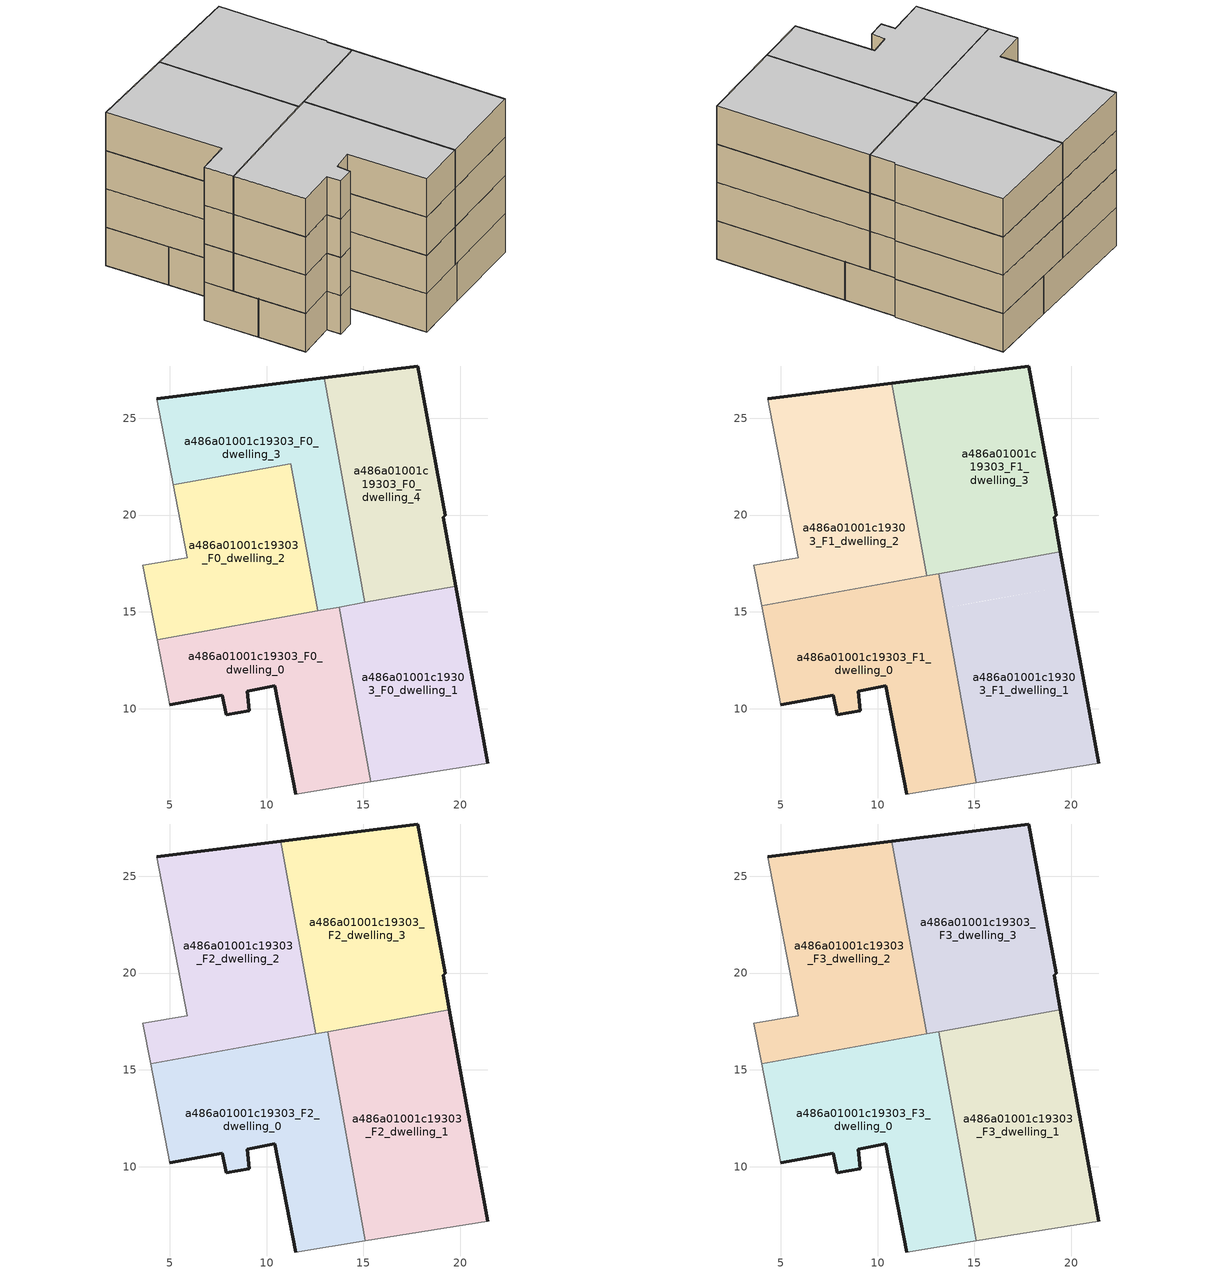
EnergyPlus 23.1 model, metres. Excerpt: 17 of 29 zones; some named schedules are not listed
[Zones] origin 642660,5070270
a486a01001c19303_F0_dwelling_0
 floor ground (EU_floor_Construction): 15.37,6.21 13.74,15.25 4.35,13.55 5,10.19 7.7,10.69 7.91,9.69 9.11,9.89 9.01,10.89 10.41,11.19 11.51,5.59 z0
 wall outside (EU_wall_Construction): 11.51,5.59 10.41,11.19 9.01,10.89 9.11,9.89 7.91,9.69 7.7,10.69 5,10.19 z0:3
 wall adiabatic (EU_wall_Construction): 5,10.19 4.35,13.55 / 15.37,6.21 11.51,5.59 z0:3
 wall to a486a01001c19303_F0_dwelling_1 (EU_wall_Construction): 13.74,15.25 15.37,6.21 z0:3
 wall to a486a01001c19303_F0_dwelling_2 (EU_wall_Construction): 4.35,13.55 12.63,15.05 z0:3
 wall to a486a01001c19303_F0_dwelling_3 (EU_wall_Construction): 12.63,15.05 13.74,15.25 z0:3
a486a01001c19303_F0_dwelling_1
 floor ground (EU_floor_Construction): 21.41,7.19 19.76,16.33 13.74,15.25 15.37,6.21 z0
 wall outside (EU_wall_Construction): 19.76,16.33 21.41,7.19 z0:3
 wall adiabatic (EU_wall_Construction): 21.41,7.19 15.37,6.21 z0:3
 wall to a486a01001c19303_F0_dwelling_4 (EU_wall_Construction): 15.07,15.49 19.76,16.33 z0:3
 wall to a486a01001c19303_F0_dwelling_3 (EU_wall_Construction): 13.74,15.25 15.07,15.49 z0:3
a486a01001c19303_F0_dwelling_2
 floor ground (EU_floor_Construction): 12.63,15.05 11.25,22.66 5.17,21.56 5.91,17.8 3.6,17.4 4.35,13.55 z0
 wall adiabatic (EU_wall_Construction): 4.35,13.55 3.6,17.4 5.91,17.8 5.17,21.56 z0:3
 wall to a486a01001c19303_F0_dwelling_3 (EU_wall_Construction): 5.17,21.56 11.25,22.66 12.63,15.05 z0:3
 ceiling adiabatic (EU_roof_Construction): 12.31,16.82 12.63,15.05 4.35,13.55 4.01,15.32 z3
a486a01001c19303_F0_dwelling_3
 floor ground (EU_floor_Construction): 15.07,15.49 12.97,27.09 4.31,26.01 5.17,21.56 11.25,22.66 12.63,15.05 z0
 wall outside (EU_wall_Construction): 4.31,26.01 12.97,27.09 z0:3
 wall adiabatic (EU_wall_Construction): 5.17,21.56 4.31,26.01 z0:3
 wall to a486a01001c19303_F0_dwelling_4 (EU_wall_Construction): 12.97,27.09 15.07,15.49 z0:3
 ceiling adiabatic (EU_roof_Construction): 11.25,22.66 12.31,16.82 14.75,17.26 13.14,16.97 13.46,15.2 12.63,15.05 z3
a486a01001c19303_F0_dwelling_4
 floor ground (EU_floor_Construction): 19.76,16.33 19.12,19.88 19.12,19.9 19.22,20 17.82,27.7 12.97,27.09 15.07,15.49 z0
 wall outside (EU_wall_Construction): 12.97,27.09 17.82,27.7 19.22,20 19.12,19.9 19.12,19.88 19.76,16.33 z0:3
a486a01001c19303_F1_dwelling_0
 floor to a486a01001c19303_F0_dwelling_0 (EU_floor_Construction): 15.09,6.17 13.46,15.2 4.35,13.55 5,10.19 7.7,10.69 7.91,9.69 9.11,9.89 9.01,10.89 10.41,11.19 11.51,5.59 z3
 floor adiabatic (EU_floor_Construction): 13.46,15.2 13.14,16.97 4.01,15.32 5,10.19 4.35,13.55 z3
 wall outside (EU_wall_Construction): 11.51,5.59 10.41,11.19 9.01,10.89 9.11,9.89 7.91,9.69 7.7,10.69 5,10.19 z3:6
 wall adiabatic (EU_wall_Construction): 5,10.19 4.01,15.32 / 15.09,6.17 11.51,5.59 z3:6
 wall to a486a01001c19303_F1_dwelling_1 (EU_wall_Construction): 13.14,16.97 15.09,6.17 z3:6
 wall to a486a01001c19303_F1_dwelling_2 (EU_wall_Construction): 4.01,15.32 12.52,16.86 z3:6
 wall to a486a01001c19303_F1_dwelling_3 (EU_wall_Construction): 12.52,16.86 13.14,16.97 z3:6
a486a01001c19303_F1_dwelling_1
 floor to a486a01001c19303_F0_dwelling_1 (EU_floor_Construction): 21.41,7.19 19.76,16.33 13.74,15.25 15.37,6.21 z3
 floor to a486a01001c19303_F0_dwelling_0 (EU_floor_Construction): 15.37,6.21 13.74,15.25 13.46,15.2 15.09,6.17 z3
 floor to a486a01001c19303_F0_dwelling_4 (EU_floor_Construction): 19.76,16.33 19.44,18.11 14.75,17.26 15.07,15.49 z3
 floor to a486a01001c19303_F0_dwelling_3 (EU_floor_Construction): 15.07,15.49 14.75,17.26 13.14,16.97 13.46,15.2 z3
 wall outside (EU_wall_Construction): 19.44,18.11 21.41,7.19 z3:6
 wall adiabatic (EU_wall_Construction): 21.41,7.19 15.09,6.17 z3:6
 wall to a486a01001c19303_F1_dwelling_3 (EU_wall_Construction): 13.14,16.97 19.44,18.11 z3:6
a486a01001c19303_F1_dwelling_2
 floor to a486a01001c19303_F0_dwelling_2 (EU_floor_Construction): 12.31,16.82 11.25,22.66 5.17,21.56 5.91,17.8 3.6,17.4 4.01,15.32 z3
 floor to a486a01001c19303_F0_dwelling_3 (EU_floor_Construction): 12.52,16.86 10.73,26.81 4.31,26.01 5.17,21.56 11.25,22.66 12.31,16.82 z3
 wall outside (EU_wall_Construction): 4.31,26.01 10.73,26.81 z3:6
 wall adiabatic (EU_wall_Construction): 4.01,15.32 3.6,17.4 5.91,17.8 4.31,26.01 z3:6
 wall to a486a01001c19303_F1_dwelling_3 (EU_wall_Construction): 10.73,26.81 12.52,16.86 z3:6
a486a01001c19303_F1_dwelling_3
 floor to a486a01001c19303_F0_dwelling_4 (EU_floor_Construction): 19.44,18.11 19.12,19.88 19.12,19.9 19.22,20 17.82,27.7 12.97,27.09 14.75,17.26 z3
 floor to a486a01001c19303_F0_dwelling_3 (EU_floor_Construction): 14.75,17.26 12.97,27.09 10.73,26.81 12.52,16.86 z3
 wall outside (EU_wall_Construction): 10.73,26.81 17.82,27.7 19.22,20 19.12,19.9 19.44,18.11 z3:6
a486a01001c19303_F2_dwelling_0
 floor to a486a01001c19303_F1_dwelling_0 (EU_floor_Construction): 15.09,6.17 13.14,16.97 4.01,15.32 5,10.19 7.7,10.69 7.91,9.69 9.11,9.89 9.01,10.89 10.41,11.19 11.51,5.59 z6
 wall outside (EU_wall_Construction): 11.51,5.59 10.41,11.19 9.01,10.89 9.11,9.89 7.91,9.69 7.7,10.69 5,10.19 z6:9
 wall adiabatic (EU_wall_Construction): 5,10.19 4.01,15.32 / 15.09,6.17 11.51,5.59 z6:9
 wall to a486a01001c19303_F2_dwelling_1 (EU_wall_Construction): 13.14,16.97 15.09,6.17 z6:9
 wall to a486a01001c19303_F2_dwelling_2 (EU_wall_Construction): 4.01,15.32 12.52,16.86 z6:9
 wall to a486a01001c19303_F2_dwelling_3 (EU_wall_Construction): 12.52,16.86 13.14,16.97 z6:9
a486a01001c19303_F2_dwelling_1
 floor to a486a01001c19303_F1_dwelling_1 (EU_floor_Construction): 21.41,7.19 19.44,18.11 13.14,16.97 15.09,6.17 z6
 wall outside (EU_wall_Construction): 19.44,18.11 21.41,7.19 z6:9
 wall adiabatic (EU_wall_Construction): 21.41,7.19 15.09,6.17 z6:9
 wall to a486a01001c19303_F2_dwelling_3 (EU_wall_Construction): 13.14,16.97 19.44,18.11 z6:9
a486a01001c19303_F2_dwelling_2
 floor to a486a01001c19303_F1_dwelling_2 (EU_floor_Construction): 12.52,16.86 10.73,26.81 4.31,26.01 5.91,17.8 3.6,17.4 4.01,15.32 z6
 wall outside (EU_wall_Construction): 4.31,26.01 10.73,26.81 z6:9
 wall adiabatic (EU_wall_Construction): 4.01,15.32 3.6,17.4 5.91,17.8 4.31,26.01 z6:9
 wall to a486a01001c19303_F2_dwelling_3 (EU_wall_Construction): 10.73,26.81 12.52,16.86 z6:9
a486a01001c19303_F2_dwelling_3
 floor to a486a01001c19303_F1_dwelling_3 (EU_floor_Construction): 19.44,18.11 19.12,19.9 19.22,20 17.82,27.7 10.73,26.81 12.52,16.86 z6
 wall outside (EU_wall_Construction): 10.73,26.81 17.82,27.7 19.22,20 19.12,19.9 19.44,18.11 z6:9
a486a01001c19303_F3_dwelling_0
 floor to a486a01001c19303_F2_dwelling_0 (EU_floor_Construction): 15.09,6.17 13.14,16.97 4.01,15.32 5,10.19 7.7,10.69 7.91,9.69 9.11,9.89 9.01,10.89 10.41,11.19 11.51,5.59 z9
 wall outside (EU_wall_Construction): 11.51,5.59 10.41,11.19 9.01,10.89 9.11,9.89 7.91,9.69 7.7,10.69 5,10.19 z9:12
 wall adiabatic (EU_wall_Construction): 5,10.19 4.01,15.32 / 15.09,6.17 11.51,5.59 z9:12
 wall to a486a01001c19303_F3_dwelling_1 (EU_wall_Construction): 13.14,16.97 15.09,6.17 z9:12
 wall to a486a01001c19303_F3_dwelling_2 (EU_wall_Construction): 4.01,15.32 12.52,16.86 z9:12
 wall to a486a01001c19303_F3_dwelling_3 (EU_wall_Construction): 12.52,16.86 13.14,16.97 z9:12
 ceiling to a486a01001c19303_F4_dwelling_0 (EU_floor_Construction): 13.14,16.97 15.09,6.17 11.51,5.59 10.41,11.19 9.01,10.89 9.11,9.89 7.91,9.69 7.7,10.69 5,10.19 4.01,15.32 z12
a486a01001c19303_F3_dwelling_1
 floor to a486a01001c19303_F2_dwelling_1 (EU_floor_Construction): 21.41,7.19 19.44,18.11 13.14,16.97 15.09,6.17 z9
 wall outside (EU_wall_Construction): 19.44,18.11 21.41,7.19 z9:12
 wall adiabatic (EU_wall_Construction): 21.41,7.19 15.09,6.17 z9:12
 wall to a486a01001c19303_F3_dwelling_3 (EU_wall_Construction): 13.14,16.97 19.44,18.11 z9:12
 ceiling to a486a01001c19303_F4_dwelling_1 (EU_floor_Construction): 19.44,18.11 21.41,7.19 15.09,6.17 13.14,16.97 z12
a486a01001c19303_F3_dwelling_2
 floor to a486a01001c19303_F2_dwelling_2 (EU_floor_Construction): 12.52,16.86 10.73,26.81 4.31,26.01 5.91,17.8 3.6,17.4 4.01,15.32 z9
 wall outside (EU_wall_Construction): 4.31,26.01 10.73,26.81 z9:12
 wall adiabatic (EU_wall_Construction): 4.01,15.32 3.6,17.4 5.91,17.8 4.31,26.01 z9:12
 wall to a486a01001c19303_F3_dwelling_3 (EU_wall_Construction): 10.73,26.81 12.52,16.86 z9:12
 ceiling to a486a01001c19303_F4_dwelling_2 (EU_floor_Construction): 10.73,26.81 12.52,16.86 4.01,15.32 3.6,17.4 5.91,17.8 4.31,26.01 z12
a486a01001c19303_F3_dwelling_3
 floor to a486a01001c19303_F2_dwelling_3 (EU_floor_Construction): 19.44,18.11 19.12,19.9 19.22,20 17.82,27.7 10.73,26.81 12.52,16.86 z9
 wall outside (EU_wall_Construction): 10.73,26.81 17.82,27.7 19.22,20 19.12,19.9 19.44,18.11 z9:12
 ceiling to a486a01001c19303_F4_dwelling_3 (EU_floor_Construction): 17.82,27.7 19.22,20 19.12,19.9 19.44,18.11 12.52,16.86 10.73,26.81 z12
[Building]
EU S2 Campaign: North Axis=0; Terrain=City; Solar Distribution=FullExterior
[Site:Location]
Lyon-Bron: Latitude=45.75; Longitude=5; Time Zone=1; Elevation=198
[SizingPeriod:WeatherFileDays]
AnnualSizingPeriod: Begin Month=1; Begin Day of Month=1; End Month=12; End Day of Month=31; Day of Week for Start Day=Monday; Use Weather File Daylight Saving Period=No; Use Weather File Rain and Snow Indicators=No
[MATERIAL]
EU_InternalMass_Material: Roughness=MediumRough; Thickness=0.1; Conductivity=1; Density=1800; Specific Heat=900; Thermal Absorptance=0.9; Solar Absorptance=0.7; Visible Absorptance=0.7
[MATERIAL:NOMASS] Roughness=MediumRough; Thermal Absorptance=0.9; Solar Absorptance=0.7; Visible Absorptance=0.7
Name | Thermal Resistance
EU_wall_NoMass | 0.776494
EU_roof_NoMass | 0.486893
EU_floor_NoMass | 0.421597
[CONSTRUCTION]
EU_wall_Construction: EU_wall_NoMass
EU_roof_Construction: EU_roof_NoMass
EU_floor_Construction: EU_floor_NoMass
EU_InternalMass_Construction: EU_InternalMass_Material
[ZONE] Type=1; Multiplier=1; Ceiling Height=autocalculate; Floor Area=autocalculate; Part of Total Floor Area=Yes
Name | Volume
a486a01001c19303_F0_dwelling_0 | 169.515
a486a01001c19303_F1_dwelling_0; a486a01001c19303_F2_dwelling_0; a486a01001c19303_F3_dwelling_0 | 211.886
a486a01001c19303_F0_dwelling_1 | 169.496
a486a01001c19303_F1_dwelling_1; a486a01001c19303_F2_dwelling_1; a486a01001c19303_F3_dwelling_1 | 211.88
a486a01001c19303_F0_dwelling_2 | 169.49
a486a01001c19303_F1_dwelling_2; a486a01001c19303_F2_dwelling_2; a486a01001c19303_F3_dwelling_2 | 211.895
a486a01001c19303_F0_dwelling_3 | 169.512
a486a01001c19303_F1_dwelling_3; a486a01001c19303_F2_dwelling_3; a486a01001c19303_F3_dwelling_3 | 211.878
a486a01001c19303_F0_dwelling_4 | 169.504
[INTERNALMASS] Construction=EU_InternalMass_Construction
Name | Zone or ZoneList | Surface Area
a486a01001c19303_F0_dwelling_0_EU_InternalMass | a486a01001c19303_F0_dwelling_0 | 56.5036
a486a01001c19303_F0_dwelling_1_EU_InternalMass | a486a01001c19303_F0_dwelling_1 | 56.5019
a486a01001c19303_F0_dwelling_2_EU_InternalMass | a486a01001c19303_F0_dwelling_2 | 56.4973
a486a01001c19303_F0_dwelling_3_EU_InternalMass | a486a01001c19303_F0_dwelling_3 | 56.5043
a486a01001c19303_F0_dwelling_4_EU_InternalMass | a486a01001c19303_F0_dwelling_4 | 56.5018
a486a01001c19303_F1_dwelling_0_EU_InternalMass | a486a01001c19303_F1_dwelling_0 | 70.6291
a486a01001c19303_F1_dwelling_1_EU_InternalMass | a486a01001c19303_F1_dwelling_1 | 70.6272
a486a01001c19303_F1_dwelling_2_EU_InternalMass | a486a01001c19303_F1_dwelling_2 | 70.6333
a486a01001c19303_F1_dwelling_3_EU_InternalMass | a486a01001c19303_F1_dwelling_3 | 70.6249
a486a01001c19303_F2_dwelling_0_EU_InternalMass | a486a01001c19303_F2_dwelling_0 | 70.6291
a486a01001c19303_F2_dwelling_1_EU_InternalMass | a486a01001c19303_F2_dwelling_1 | 70.6272
a486a01001c19303_F2_dwelling_2_EU_InternalMass | a486a01001c19303_F2_dwelling_2 | 70.6333
a486a01001c19303_F2_dwelling_3_EU_InternalMass | a486a01001c19303_F2_dwelling_3 | 70.6249
a486a01001c19303_F3_dwelling_0_EU_InternalMass | a486a01001c19303_F3_dwelling_0 | 70.6291
a486a01001c19303_F3_dwelling_1_EU_InternalMass | a486a01001c19303_F3_dwelling_1 | 70.6272
a486a01001c19303_F3_dwelling_2_EU_InternalMass | a486a01001c19303_F3_dwelling_2 | 70.6333
a486a01001c19303_F3_dwelling_3_EU_InternalMass | a486a01001c19303_F3_dwelling_3 | 70.6249
[OTHEREQUIPMENT] Fuel Type=Electricity; Design Level Calculation Method=Watts/Area; Power per Zone Floor Area=1; Fraction Latent=0; Fraction Radiant=0; Fraction Lost=0; Carbon Dioxide Generation Rate=0; EndUse Subcategory=EU_Step8_InternalGains
Name | Zone or ZoneList or Space or SpaceList | Schedule
EU_Step8_InternalGain_a486a01001c19303_F0_dwelling_0_f000 | a486a01001c19303_F0_dwelling_0 | EU_Step8_GainSchedule_a486a01001c19303_F0_dwelling_0_f000
EU_Step8_InternalGain_a486a01001c19303_F0_dwelling_1_f000 | a486a01001c19303_F0_dwelling_1 | EU_Step8_GainSchedule_a486a01001c19303_F0_dwelling_1_f000
EU_Step8_InternalGain_a486a01001c19303_F0_dwelling_2_f000 | a486a01001c19303_F0_dwelling_2 | EU_Step8_GainSchedule_a486a01001c19303_F0_dwelling_2_f000
EU_Step8_InternalGain_a486a01001c19303_F0_dwelling_3_f000 | a486a01001c19303_F0_dwelling_3 | EU_Step8_GainSchedule_a486a01001c19303_F0_dwelling_3_f000
EU_Step8_InternalGain_a486a01001c19303_F0_dwelling_4_f000 | a486a01001c19303_F0_dwelling_4 | EU_Step8_GainSchedule_a486a01001c19303_F0_dwelling_4_f000
EU_Step8_InternalGain_a486a01001c19303_F1_dwelling_0_f000 | a486a01001c19303_F1_dwelling_0 | EU_Step8_GainSchedule_a486a01001c19303_F1_dwelling_0_f000
EU_Step8_InternalGain_a486a01001c19303_F1_dwelling_1_f000 | a486a01001c19303_F1_dwelling_1 | EU_Step8_GainSchedule_a486a01001c19303_F1_dwelling_1_f000
EU_Step8_InternalGain_a486a01001c19303_F1_dwelling_2_f000 | a486a01001c19303_F1_dwelling_2 | EU_Step8_GainSchedule_a486a01001c19303_F1_dwelling_2_f000
EU_Step8_InternalGain_a486a01001c19303_F1_dwelling_3_f000 | a486a01001c19303_F1_dwelling_3 | EU_Step8_GainSchedule_a486a01001c19303_F1_dwelling_3_f000
EU_Step8_InternalGain_a486a01001c19303_F2_dwelling_0_f000 | a486a01001c19303_F2_dwelling_0 | EU_Step8_GainSchedule_a486a01001c19303_F2_dwelling_0_f000
EU_Step8_InternalGain_a486a01001c19303_F2_dwelling_1_f000 | a486a01001c19303_F2_dwelling_1 | EU_Step8_GainSchedule_a486a01001c19303_F2_dwelling_1_f000
EU_Step8_InternalGain_a486a01001c19303_F2_dwelling_2_f000 | a486a01001c19303_F2_dwelling_2 | EU_Step8_GainSchedule_a486a01001c19303_F2_dwelling_2_f000
EU_Step8_InternalGain_a486a01001c19303_F2_dwelling_3_f000 | a486a01001c19303_F2_dwelling_3 | EU_Step8_GainSchedule_a486a01001c19303_F2_dwelling_3_f000
EU_Step8_InternalGain_a486a01001c19303_F3_dwelling_0_f000 | a486a01001c19303_F3_dwelling_0 | EU_Step8_GainSchedule_a486a01001c19303_F3_dwelling_0_f000
EU_Step8_InternalGain_a486a01001c19303_F3_dwelling_1_f000 | a486a01001c19303_F3_dwelling_1 | EU_Step8_GainSchedule_a486a01001c19303_F3_dwelling_1_f000
EU_Step8_InternalGain_a486a01001c19303_F3_dwelling_2_f000 | a486a01001c19303_F3_dwelling_2 | EU_Step8_GainSchedule_a486a01001c19303_F3_dwelling_2_f000
EU_Step8_InternalGain_a486a01001c19303_F3_dwelling_3_f000 | a486a01001c19303_F3_dwelling_3 | EU_Step8_GainSchedule_a486a01001c19303_F3_dwelling_3_f000
[ZONEVENTILATION:DESIGNFLOWRATE] Schedule=EU_AlwaysOn; Design Flow Rate Calculation Method=AirChanges/Hour; Air Changes per Hour=0.693814; Ventilation Type=Natural; Fan Pressure Rise=0; Fan Total Efficiency=1; Constant Term Coefficient=1; Temperature Term Coefficient=0; Velocity Term Coefficient=0; Velocity Squared Term Coefficient=0; Minimum Indoor Temperature=-100; Maximum Indoor Temperature=100; Delta Temperature=-100; Minimum Outdoor Temperature=-100; Maximum Outdoor Temperature=100; Maximum Wind Speed=40
Name | Zone or ZoneList or Space or SpaceList
EU_ConstantAir_a486a01001c19303_F0_dwelling_0 | a486a01001c19303_F0_dwelling_0
EU_ConstantAir_a486a01001c19303_F0_dwelling_1 | a486a01001c19303_F0_dwelling_1
EU_ConstantAir_a486a01001c19303_F0_dwelling_2 | a486a01001c19303_F0_dwelling_2
EU_ConstantAir_a486a01001c19303_F0_dwelling_3 | a486a01001c19303_F0_dwelling_3
EU_ConstantAir_a486a01001c19303_F0_dwelling_4 | a486a01001c19303_F0_dwelling_4
EU_ConstantAir_a486a01001c19303_F1_dwelling_0 | a486a01001c19303_F1_dwelling_0
EU_ConstantAir_a486a01001c19303_F1_dwelling_1 | a486a01001c19303_F1_dwelling_1
EU_ConstantAir_a486a01001c19303_F1_dwelling_2 | a486a01001c19303_F1_dwelling_2
EU_ConstantAir_a486a01001c19303_F1_dwelling_3 | a486a01001c19303_F1_dwelling_3
EU_ConstantAir_a486a01001c19303_F2_dwelling_0 | a486a01001c19303_F2_dwelling_0
EU_ConstantAir_a486a01001c19303_F2_dwelling_1 | a486a01001c19303_F2_dwelling_1
EU_ConstantAir_a486a01001c19303_F2_dwelling_2 | a486a01001c19303_F2_dwelling_2
EU_ConstantAir_a486a01001c19303_F2_dwelling_3 | a486a01001c19303_F2_dwelling_3
EU_ConstantAir_a486a01001c19303_F3_dwelling_0 | a486a01001c19303_F3_dwelling_0
EU_ConstantAir_a486a01001c19303_F3_dwelling_1 | a486a01001c19303_F3_dwelling_1
EU_ConstantAir_a486a01001c19303_F3_dwelling_2 | a486a01001c19303_F3_dwelling_2
EU_ConstantAir_a486a01001c19303_F3_dwelling_3 | a486a01001c19303_F3_dwelling_3
[HVACTEMPLATE:THERMOSTAT] Constant Heating Setpoint=20; Constant Cooling Setpoint=50
EU_HeatOnly_a486a01001c19303_F0_dwelling_0; EU_HeatOnly_a486a01001c19303_F0_dwelling_1; EU_HeatOnly_a486a01001c19303_F0_dwelling_2; EU_HeatOnly_a486a01001c19303_F0_dwelling_3; EU_HeatOnly_a486a01001c19303_F0_dwelling_4; EU_HeatOnly_a486a01001c19303_F1_dwelling_0; EU_HeatOnly_a486a01001c19303_F1_dwelling_1; EU_HeatOnly_a486a01001c19303_F1_dwelling_2; EU_HeatOnly_a486a01001c19303_F1_dwelling_3; EU_HeatOnly_a486a01001c19303_F2_dwelling_0; EU_HeatOnly_a486a01001c19303_F2_dwelling_1; EU_HeatOnly_a486a01001c19303_F2_dwelling_2; EU_HeatOnly_a486a01001c19303_F2_dwelling_3
